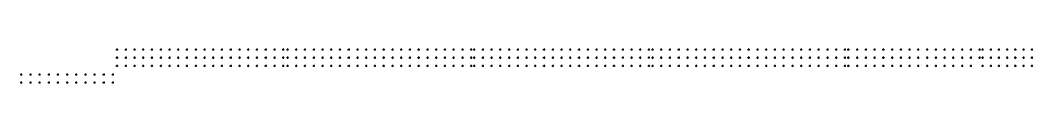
# Model space of a CAD drawing. Extents: x -64479 to 90650, y -38385 to 38270.
# Drawn here: x 52492 to 89537, y 9430 to 10715 of the extents above; entities that cross this region are included whole.
import ezdxf

# ---------------------------------------------------------------- set-up
doc = ezdxf.new("R2010")
doc.units = 0
doc.header["$MEASUREMENT"] = 0
doc.linetypes.add('CENTER', pattern=[2, 1.25, -0.25, 0.25, -0.25])
doc.layers.add('Cochh', color=7, linetype='CONTINUOUS')

msp = doc.modelspace()

# ---------------------------------------------------------------- linework, layer by layer
at = {"layer": 'Cochh', "linetype": 'CENTER', "ltscale": 25}
for p, q in [((55993.7, 10677.7), (56068.7, 10677.7)), ((55993.7, 10377.7), (56068.7, 10377.7)), ((56031.2, 10715.2), (56031.2, 10640.2)), ((56031.2, 10415.2), (56031.2, 10340.2)), ((56313.7, 10677.7), (56388.7, 10677.7)), ((56313.7, 10377.7), (56388.7, 10377.7)), ((56351.2, 10715.2), (56351.2, 10640.2)), ((56351.2, 10415.2), (56351.2, 10340.2)), ((56633.7, 10677.7), (56708.7, 10677.7)), ((56633.7, 10377.7), (56708.7, 10377.7)), ((56671.2, 10715.2), (56671.2, 10640.2)), ((56671.2, 10415.2), (56671.2, 10340.2)), ((56953.7, 10677.7), (57028.7, 10677.7)), ((56953.7, 10377.7), (57028.7, 10377.7)), ((56991.2, 10715.2), (56991.2, 10640.2)), ((56991.2, 10415.2), (56991.2, 10340.2)), ((57273.7, 10677.7), (57348.7, 10677.7)), ((57273.7, 10377.7), (57348.7, 10377.7)), ((57311.2, 10715.2), (57311.2, 10640.2)), ((57311.2, 10415.2), (57311.2, 10340.2)), ((57593.7, 10677.7), (57668.7, 10677.7)), ((57593.7, 10377.7), (57668.7, 10377.7)), ((57631.2, 10715.2), (57631.2, 10640.2)), ((57631.2, 10415.2), (57631.2, 10340.2)), ((57913.7, 10677.7), (57988.7, 10677.7)), ((57913.7, 10377.7), (57988.7, 10377.7)), ((57951.2, 10715.2), (57951.2, 10640.2)), ((57951.2, 10415.2), (57951.2, 10340.2)), ((58233.7, 10677.7), (58308.7, 10677.7)), ((58233.7, 10377.7), (58308.7, 10377.7)), ((58271.2, 10715.2), (58271.2, 10640.2)), ((58271.2, 10415.2), (58271.2, 10340.2)), ((58553.7, 10677.7), (58628.7, 10677.7)), ((58553.7, 10377.7), (58628.7, 10377.7)), ((58591.2, 10715.2), (58591.2, 10640.2)), ((58591.2, 10415.2), (58591.2, 10340.2)), ((58873.7, 10677.7), (58948.7, 10677.7)), ((58873.7, 10377.7), (58948.7, 10377.7)), ((58911.2, 10715.2), (58911.2, 10640.2)), ((58911.2, 10415.2), (58911.2, 10340.2)), ((59193.7, 10677.7), (59268.7, 10677.7)), ((59193.7, 10377.7), (59268.7, 10377.7)), ((59231.2, 10715.2), (59231.2, 10640.2)), ((59231.2, 10415.2), (59231.2, 10340.2)), ((59513.7, 10677.7), (59588.7, 10677.7)), ((59513.7, 10377.7), (59588.7, 10377.7)), ((59551.2, 10715.2), (59551.2, 10640.2)), ((59551.2, 10415.2), (59551.2, 10340.2)), ((59833.7, 10677.7), (59908.7, 10677.7)), ((59833.7, 10377.7), (59908.7, 10377.7)), ((59871.2, 10715.2), (59871.2, 10640.2)), ((59871.2, 10415.2), (59871.2, 10340.2)), ((60153.7, 10677.7), (60228.7, 10677.7)), ((60153.7, 10377.7), (60228.7, 10377.7)), ((60191.2, 10715.2), (60191.2, 10640.2)), ((60191.2, 10415.2), (60191.2, 10340.2)), ((60473.7, 10677.7), (60548.7, 10677.7)), ((60473.7, 10377.7), (60548.7, 10377.7)), ((60511.2, 10715.2), (60511.2, 10640.2)), ((60511.2, 10415.2), (60511.2, 10340.2)), ((60793.7, 10677.7), (60868.7, 10677.7)), ((60793.7, 10377.7), (60868.7, 10377.7)), ((60831.2, 10715.2), (60831.2, 10640.2)), ((60831.2, 10415.2), (60831.2, 10340.2)), ((61113.7, 10677.7), (61188.7, 10677.7)), ((61113.7, 10377.7), (61188.7, 10377.7)), ((61151.2, 10715.2), (61151.2, 10640.2)), ((61151.2, 10415.2), (61151.2, 10340.2)), ((61433.7, 10677.7), (61508.7, 10677.7)), ((61433.7, 10377.7), (61508.7, 10377.7)), ((61471.2, 10715.2), (61471.2, 10640.2)), ((61471.2, 10415.2), (61471.2, 10340.2)), ((61753.7, 10677.7), (61828.7, 10677.7)), ((61753.7, 10377.7), (61828.7, 10377.7)), ((61791.2, 10715.2), (61791.2, 10640.2)), ((61791.2, 10415.2), (61791.2, 10340.2)), ((62073.7, 10677.7), (62148.7, 10677.7)), ((62073.7, 10377.7), (62148.7, 10377.7)), ((62111.2, 10715.2), (62111.2, 10640.2)), ((62111.2, 10415.2), (62111.2, 10340.2)), ((62230.7, 10677.7), (62305.7, 10677.7)), ((62230.7, 10377.7), (62305.7, 10377.7)), ((62268.2, 10715.2), (62268.2, 10640.2)), ((62268.2, 10415.2), (62268.2, 10340.2)), ((62550.7, 10677.7), (62625.7, 10677.7)), ((62550.7, 10377.7), (62625.7, 10377.7)), ((62588.2, 10715.2), (62588.2, 10640.2)), ((62588.2, 10415.2), (62588.2, 10340.2)), ((62870.7, 10677.7), (62945.7, 10677.7)), ((62870.7, 10377.7), (62945.7, 10377.7)), ((62908.2, 10715.2), (62908.2, 10640.2)), ((62908.2, 10415.2), (62908.2, 10340.2)), ((63190.7, 10677.7), (63265.7, 10677.7)), ((63190.7, 10377.7), (63265.7, 10377.7)), ((63228.2, 10715.2), (63228.2, 10640.2)), ((63228.2, 10415.2), (63228.2, 10340.2)), ((63510.7, 10677.7), (63585.7, 10677.7)), ((63510.7, 10377.7), (63585.7, 10377.7)), ((63548.2, 10715.2), (63548.2, 10640.2)), ((63548.2, 10415.2), (63548.2, 10340.2)), ((63830.7, 10677.7), (63905.7, 10677.7)), ((63830.7, 10377.7), (63905.7, 10377.7)), ((63868.2, 10715.2), (63868.2, 10640.2)), ((63868.2, 10415.2), (63868.2, 10340.2)), ((64150.7, 10677.7), (64225.7, 10677.7)), ((64150.7, 10377.7), (64225.7, 10377.7)), ((64188.2, 10715.2), (64188.2, 10640.2)), ((64188.2, 10415.2), (64188.2, 10340.2)), ((64470.7, 10677.7), (64545.7, 10677.7)), ((64470.7, 10377.7), (64545.7, 10377.7)), ((64508.2, 10715.2), (64508.2, 10640.2)), ((64508.2, 10415.2), (64508.2, 10340.2)), ((64790.7, 10677.7), (64865.7, 10677.7)), ((64790.7, 10377.7), (64865.7, 10377.7)), ((64828.2, 10715.2), (64828.2, 10640.2)), ((64828.2, 10415.2), (64828.2, 10340.2)), ((65110.7, 10677.7), (65185.7, 10677.7)), ((65110.7, 10377.7), (65185.7, 10377.7)), ((65148.2, 10715.2), (65148.2, 10640.2)), ((65148.2, 10415.2), (65148.2, 10340.2)), ((65430.7, 10677.7), (65505.7, 10677.7)), ((65430.7, 10377.7), (65505.7, 10377.7)), ((65468.2, 10715.2), (65468.2, 10640.2)), ((65468.2, 10415.2), (65468.2, 10340.2)), ((65750.7, 10677.7), (65825.7, 10677.7)), ((65750.7, 10377.7), (65825.7, 10377.7)), ((65788.2, 10715.2), (65788.2, 10640.2)), ((65788.2, 10415.2), (65788.2, 10340.2)), ((66070.7, 10677.7), (66145.7, 10677.7)), ((66070.7, 10377.7), (66145.7, 10377.7)), ((66108.2, 10715.2), (66108.2, 10640.2)), ((66108.2, 10415.2), (66108.2, 10340.2)), ((66390.7, 10677.7), (66465.7, 10677.7)), ((66390.7, 10377.7), (66465.7, 10377.7)), ((66428.2, 10715.2), (66428.2, 10640.2)), ((66428.2, 10415.2), (66428.2, 10340.2)), ((66710.7, 10677.7), (66785.7, 10677.7)), ((66710.7, 10377.7), (66785.7, 10377.7)), ((66748.2, 10715.2), (66748.2, 10640.2)), ((66748.2, 10415.2), (66748.2, 10340.2)), ((67030.7, 10677.7), (67105.7, 10677.7)), ((67030.7, 10377.7), (67105.7, 10377.7)), ((67068.2, 10715.2), (67068.2, 10640.2)), ((67068.2, 10415.2), (67068.2, 10340.2)), ((67350.7, 10677.7), (67425.7, 10677.7)), ((67350.7, 10377.7), (67425.7, 10377.7)), ((67388.2, 10715.2), (67388.2, 10640.2)), ((67388.2, 10415.2), (67388.2, 10340.2)), ((67670.7, 10677.7), (67745.7, 10677.7)), ((67670.7, 10377.7), (67745.7, 10377.7)), ((67708.2, 10715.2), (67708.2, 10640.2)), ((67708.2, 10415.2), (67708.2, 10340.2)), ((67990.7, 10677.7), (68065.7, 10677.7)), ((67990.7, 10377.7), (68065.7, 10377.7)), ((68028.2, 10715.2), (68028.2, 10640.2)), ((68028.2, 10415.2), (68028.2, 10340.2)), ((68310.7, 10677.7), (68385.7, 10677.7)), ((68310.7, 10377.7), (68385.7, 10377.7)), ((68348.2, 10715.2), (68348.2, 10640.2)), ((68348.2, 10415.2), (68348.2, 10340.2)), ((68630.7, 10677.7), (68705.7, 10677.7)), ((68630.7, 10377.7), (68705.7, 10377.7)), ((68668.2, 10715.2), (68668.2, 10640.2)), ((68668.2, 10415.2), (68668.2, 10340.2)), ((68950.7, 10677.7), (69025.7, 10677.7)), ((68950.7, 10377.7), (69025.7, 10377.7)), ((68988.2, 10715.2), (68988.2, 10640.2)), ((68988.2, 10415.2), (68988.2, 10340.2)), ((69057.7, 10677.7), (69132.7, 10677.7)), ((69057.7, 10377.7), (69132.7, 10377.7)), ((69095.2, 10715.2), (69095.2, 10640.2)), ((69095.2, 10415.2), (69095.2, 10340.2)), ((69377.7, 10677.7), (69452.7, 10677.7)), ((69377.7, 10377.7), (69452.7, 10377.7)), ((69415.2, 10715.2), (69415.2, 10640.2)), ((69415.2, 10415.2), (69415.2, 10340.2)), ((69697.7, 10677.7), (69772.7, 10677.7)), ((69697.7, 10377.7), (69772.7, 10377.7)), ((69735.2, 10715.2), (69735.2, 10640.2)), ((69735.2, 10415.2), (69735.2, 10340.2)), ((70017.7, 10677.7), (70092.7, 10677.7)), ((70017.7, 10377.7), (70092.7, 10377.7)), ((70055.2, 10715.2), (70055.2, 10640.2)), ((70055.2, 10415.2), (70055.2, 10340.2)), ((70337.7, 10677.7), (70412.7, 10677.7)), ((70337.7, 10377.7), (70412.7, 10377.7)), ((70375.2, 10715.2), (70375.2, 10640.2)), ((70375.2, 10415.2), (70375.2, 10340.2)), ((70657.7, 10677.7), (70732.7, 10677.7)), ((70657.7, 10377.7), (70732.7, 10377.7)), ((70695.2, 10715.2), (70695.2, 10640.2)), ((70695.2, 10415.2), (70695.2, 10340.2)), ((70977.7, 10677.7), (71052.7, 10677.7)), ((70977.7, 10377.7), (71052.7, 10377.7)), ((71015.2, 10715.2), (71015.2, 10640.2)), ((71015.2, 10415.2), (71015.2, 10340.2)), ((71297.7, 10677.7), (71372.7, 10677.7)), ((71297.7, 10377.7), (71372.7, 10377.7)), ((71335.2, 10715.2), (71335.2, 10640.2)), ((71335.2, 10415.2), (71335.2, 10340.2)), ((71617.7, 10677.7), (71692.7, 10677.7)), ((71617.7, 10377.7), (71692.7, 10377.7)), ((71655.2, 10715.2), (71655.2, 10640.2)), ((71655.2, 10415.2), (71655.2, 10340.2)), ((71937.7, 10677.7), (72012.7, 10677.7)), ((71937.7, 10377.7), (72012.7, 10377.7)), ((71975.2, 10715.2), (71975.2, 10640.2)), ((71975.2, 10415.2), (71975.2, 10340.2)), ((72257.7, 10677.7), (72332.7, 10677.7)), ((72257.7, 10377.7), (72332.7, 10377.7)), ((72295.2, 10715.2), (72295.2, 10640.2)), ((72295.2, 10415.2), (72295.2, 10340.2)), ((72577.7, 10677.7), (72652.7, 10677.7)), ((72577.7, 10377.7), (72652.7, 10377.7)), ((72615.2, 10715.2), (72615.2, 10640.2)), ((72615.2, 10415.2), (72615.2, 10340.2)), ((72897.7, 10677.7), (72972.7, 10677.7)), ((72897.7, 10377.7), (72972.7, 10377.7)), ((72935.2, 10715.2), (72935.2, 10640.2)), ((72935.2, 10415.2), (72935.2, 10340.2)), ((73217.7, 10677.7), (73292.7, 10677.7)), ((73217.7, 10377.7), (73292.7, 10377.7)), ((73255.2, 10715.2), (73255.2, 10640.2)), ((73255.2, 10415.2), (73255.2, 10340.2)), ((73537.7, 10677.7), (73612.7, 10677.7)), ((73537.7, 10377.7), (73612.7, 10377.7)), ((73575.2, 10715.2), (73575.2, 10640.2)), ((73575.2, 10415.2), (73575.2, 10340.2)), ((73857.7, 10677.8), (73932.7, 10677.8)), ((73857.7, 10377.8), (73932.7, 10377.8)), ((73895.2, 10715.3), (73895.2, 10640.3)), ((73895.2, 10415.3), (73895.2, 10340.3)), ((74177.7, 10677.7), (74252.7, 10677.7)), ((74177.7, 10377.7), (74252.7, 10377.7)), ((74215.2, 10715.2), (74215.2, 10640.2)), ((74215.2, 10415.2), (74215.2, 10340.2)), ((74497.7, 10677.9), (74572.7, 10677.9)), ((74497.7, 10377.9), (74572.7, 10377.9)), ((74535.2, 10715.4), (74535.2, 10640.4)), ((74535.2, 10415.4), (74535.2, 10340.4)), ((74817.7, 10677.7), (74892.7, 10677.7)), ((74817.7, 10377.7), (74892.7, 10377.7)), ((74855.2, 10715.2), (74855.2, 10640.2)), ((74855.2, 10415.2), (74855.2, 10340.2)), ((75137.7, 10677.7), (75212.7, 10677.7)), ((75137.7, 10377.7), (75212.7, 10377.7)), ((75175.2, 10715.2), (75175.2, 10640.2)), ((75175.2, 10415.2), (75175.2, 10340.2)), ((75457.7, 10677.9), (75532.7, 10677.9)), ((75457.7, 10377.9), (75532.7, 10377.9)), ((75495.2, 10715.4), (75495.2, 10640.4)), ((75495.2, 10415.4), (75495.2, 10340.4)), ((75584.7, 10677.7), (75659.7, 10677.7)), ((75584.7, 10377.7), (75659.7, 10377.7)), ((75622.2, 10715.2), (75622.2, 10640.2)), ((75622.2, 10415.2), (75622.2, 10340.2)), ((75904.7, 10677.7), (75979.7, 10677.7)), ((75904.7, 10377.7), (75979.7, 10377.7)), ((75942.2, 10715.2), (75942.2, 10640.2)), ((75942.2, 10415.2), (75942.2, 10340.2)), ((76224.7, 10677.7), (76299.7, 10677.7)), ((76224.7, 10377.7), (76299.7, 10377.7)), ((76262.2, 10715.2), (76262.2, 10640.2)), ((76262.2, 10415.2), (76262.2, 10340.2)), ((76544.7, 10677.7), (76619.7, 10677.7)), ((76544.7, 10377.7), (76619.7, 10377.7)), ((76582.2, 10715.2), (76582.2, 10640.2)), ((76582.2, 10415.2), (76582.2, 10340.2)), ((76864.7, 10677.7), (76939.7, 10677.7)), ((76864.7, 10377.7), (76939.7, 10377.7)), ((76902.2, 10715.2), (76902.2, 10640.2)), ((76902.2, 10415.2), (76902.2, 10340.2)), ((77184.7, 10677.7), (77259.7, 10677.7)), ((77184.7, 10377.7), (77259.7, 10377.7)), ((77222.2, 10715.2), (77222.2, 10640.2)), ((77222.2, 10415.2), (77222.2, 10340.2)), ((77504.7, 10677.7), (77579.7, 10677.7)), ((77504.7, 10377.7), (77579.7, 10377.7)), ((77542.2, 10715.2), (77542.2, 10640.2)), ((77542.2, 10415.2), (77542.2, 10340.2)), ((77824.7, 10677.7), (77899.7, 10677.7)), ((77824.7, 10377.7), (77899.7, 10377.7)), ((77862.2, 10715.2), (77862.2, 10640.2)), ((77862.2, 10415.2), (77862.2, 10340.2)), ((78144.7, 10677.7), (78219.7, 10677.7)), ((78144.7, 10377.7), (78219.7, 10377.7)), ((78182.2, 10715.2), (78182.2, 10640.2)), ((78182.2, 10415.2), (78182.2, 10340.2)), ((78464.7, 10677.7), (78539.7, 10677.7)), ((78464.7, 10377.7), (78539.7, 10377.7)), ((78502.2, 10715.2), (78502.2, 10640.2)), ((78502.2, 10415.2), (78502.2, 10340.2)), ((78784.7, 10677.7), (78859.7, 10677.7)), ((78784.7, 10377.7), (78859.7, 10377.7)), ((78822.2, 10715.2), (78822.2, 10640.2)), ((78822.2, 10415.2), (78822.2, 10340.2)), ((79104.7, 10677.7), (79179.7, 10677.7)), ((79104.7, 10377.7), (79179.7, 10377.7)), ((79142.2, 10715.2), (79142.2, 10640.2)), ((79142.2, 10415.2), (79142.2, 10340.2)), ((79424.7, 10677.7), (79499.7, 10677.7)), ((79424.7, 10377.7), (79499.7, 10377.7)), ((79462.2, 10715.2), (79462.2, 10640.2)), ((79462.2, 10415.2), (79462.2, 10340.2)), ((79744.7, 10677.7), (79819.7, 10677.7)), ((79744.7, 10377.7), (79819.7, 10377.7)), ((79782.2, 10715.2), (79782.2, 10640.2)), ((79782.2, 10415.2), (79782.2, 10340.2)), ((80064.7, 10677.7), (80139.7, 10677.7)), ((80064.7, 10377.7), (80139.7, 10377.7)), ((80102.2, 10715.2), (80102.2, 10640.2)), ((80102.2, 10415.2), (80102.2, 10340.2)), ((80384.7, 10677.7), (80459.7, 10677.7)), ((80384.7, 10377.7), (80459.7, 10377.7)), ((80422.2, 10715.2), (80422.2, 10640.2)), ((80422.2, 10415.2), (80422.2, 10340.2)), ((80704.7, 10677.7), (80779.7, 10677.7)), ((80704.7, 10377.7), (80779.7, 10377.7)), ((80742.2, 10715.2), (80742.2, 10640.2)), ((80742.2, 10415.2), (80742.2, 10340.2)), ((81024.7, 10677.7), (81099.7, 10677.7)), ((81024.7, 10377.7), (81099.7, 10377.7)), ((81062.2, 10715.2), (81062.2, 10640.2)), ((81062.2, 10415.2), (81062.2, 10340.2)), ((81344.7, 10677.7), (81419.7, 10677.7)), ((81344.7, 10377.7), (81419.7, 10377.7)), ((81382.2, 10715.2), (81382.2, 10640.2)), ((81382.2, 10415.2), (81382.2, 10340.2)), ((81664.7, 10677.7), (81739.7, 10677.7)), ((81664.7, 10377.7), (81739.7, 10377.7)), ((81702.2, 10715.2), (81702.2, 10640.2)), ((81702.2, 10415.2), (81702.2, 10340.2)), ((81984.7, 10677.7), (82059.7, 10677.7)), ((81984.7, 10377.7), (82059.7, 10377.7)), ((82022.2, 10715.2), (82022.2, 10640.2)), ((82022.2, 10415.2), (82022.2, 10340.2)), ((82304.7, 10677.7), (82379.7, 10677.7)), ((82304.7, 10377.7), (82379.7, 10377.7)), ((82342.2, 10715.2), (82342.2, 10640.2)), ((82342.2, 10415.2), (82342.2, 10340.2)), ((82624.7, 10677.7), (82699.7, 10677.7)), ((82624.7, 10377.7), (82699.7, 10377.7)), ((82662.2, 10715.2), (82662.2, 10640.2)), ((82662.2, 10415.2), (82662.2, 10340.2)), ((82751.7, 10677.7), (82826.7, 10677.7)), ((82751.7, 10377.7), (82826.7, 10377.7)), ((82789.2, 10715.2), (82789.2, 10640.2)), ((82789.2, 10415.2), (82789.2, 10340.2)), ((83071.7, 10677.7), (83146.7, 10677.7)), ((83071.7, 10377.7), (83146.7, 10377.7)), ((83109.2, 10715.2), (83109.2, 10640.2)), ((83109.2, 10415.2), (83109.2, 10340.2)), ((83391.7, 10677.7), (83466.7, 10677.7)), ((83391.7, 10377.7), (83466.7, 10377.7)), ((83429.2, 10715.2), (83429.2, 10640.2)), ((83429.2, 10415.2), (83429.2, 10340.2)), ((83711.7, 10677.7), (83786.7, 10677.7)), ((83711.7, 10377.7), (83786.7, 10377.7)), ((83749.2, 10715.2), (83749.2, 10640.2)), ((83749.2, 10415.2), (83749.2, 10340.2)), ((84031.7, 10677.7), (84106.7, 10677.7)), ((84031.7, 10377.7), (84106.7, 10377.7)), ((84069.2, 10715.2), (84069.2, 10640.2)), ((84069.2, 10415.2), (84069.2, 10340.2)), ((84351.7, 10677.7), (84426.7, 10677.7)), ((84351.7, 10377.7), (84426.7, 10377.7)), ((84389.2, 10715.2), (84389.2, 10640.2)), ((84389.2, 10415.2), (84389.2, 10340.2)), ((84671.7, 10677.8), (84746.7, 10677.8)), ((84671.7, 10377.8), (84746.7, 10377.8)), ((84709.2, 10715.3), (84709.2, 10640.3)), ((84709.2, 10415.3), (84709.2, 10340.3)), ((84991.7, 10677.7), (85066.7, 10677.7)), ((84991.7, 10377.7), (85066.7, 10377.7)), ((85029.2, 10715.2), (85029.2, 10640.2)), ((85029.2, 10415.2), (85029.2, 10340.2)), ((85311.7, 10677.8), (85386.7, 10677.8)), ((85311.7, 10377.8), (85386.7, 10377.8)), ((85349.2, 10715.3), (85349.2, 10640.3)), ((85349.2, 10415.3), (85349.2, 10340.3)), ((85631.7, 10677.7), (85706.7, 10677.7)), ((85631.7, 10377.7), (85706.7, 10377.7)), ((85669.2, 10715.2), (85669.2, 10640.2)), ((85669.2, 10415.2), (85669.2, 10340.2)), ((85951.7, 10677.7), (86026.7, 10677.7)), ((85951.7, 10377.7), (86026.7, 10377.7)), ((85989.2, 10715.2), (85989.2, 10640.2)), ((85989.2, 10415.2), (85989.2, 10340.2)), ((86271.7, 10677.8), (86346.7, 10677.8)), ((86271.7, 10377.8), (86346.7, 10377.8)), ((86309.2, 10715.3), (86309.2, 10640.3)), ((86309.2, 10415.3), (86309.2, 10340.3)), ((86591.7, 10677.7), (86666.7, 10677.7)), ((86591.7, 10377.7), (86666.7, 10377.7)), ((86629.2, 10715.2), (86629.2, 10640.2)), ((86629.2, 10415.2), (86629.2, 10340.2)), ((86911.7, 10677.7), (86986.7, 10677.7)), ((86911.7, 10377.7), (86986.7, 10377.7)), ((86949.2, 10715.2), (86949.2, 10640.2)), ((86949.2, 10415.2), (86949.2, 10340.2)), ((87231.7, 10677.7), (87306.7, 10677.7)), ((87231.7, 10377.7), (87306.7, 10377.7)), ((87269.2, 10715.2), (87269.2, 10640.2)), ((87269.2, 10415.2), (87269.2, 10340.2)), ((87551.7, 10677.7), (87626.7, 10677.7)), ((87551.7, 10377.7), (87626.7, 10377.7)), ((87589.2, 10715.2), (87589.2, 10640.2)), ((87589.2, 10415.2), (87589.2, 10340.2)), ((87661.7, 10677.7), (87736.7, 10677.7)), ((87661.7, 10377.7), (87736.7, 10377.7)), ((87699.2, 10715.2), (87699.2, 10640.2)), ((87699.2, 10415.2), (87699.2, 10340.2)), ((87961.7, 10677.7), (88036.7, 10677.7)), ((87961.7, 10377.7), (88036.7, 10377.7)), ((87999.2, 10715.2), (87999.2, 10640.2)), ((87999.2, 10415.2), (87999.2, 10340.2)), ((88261.7, 10677.7), (88336.7, 10677.7)), ((88261.7, 10377.7), (88336.7, 10377.7)), ((88299.2, 10715.2), (88299.2, 10640.2)), ((88299.2, 10415.2), (88299.2, 10340.2)), ((88561.7, 10677.7), (88636.7, 10677.7)), ((88561.7, 10377.7), (88636.7, 10377.7)), ((88599.2, 10715.2), (88599.2, 10640.2)), ((88599.2, 10415.2), (88599.2, 10340.2)), ((88861.7, 10677.7), (88936.7, 10677.7)), ((88861.7, 10377.7), (88936.7, 10377.7)), ((88899.2, 10715.2), (88899.2, 10640.2)), ((88899.2, 10415.2), (88899.2, 10340.2)), ((89161.7, 10677.7), (89236.7, 10677.7)), ((89161.7, 10377.7), (89236.7, 10377.7)), ((89199.2, 10715.2), (89199.2, 10640.2)), ((89199.2, 10415.2), (89199.2, 10340.2)), ((89461.7, 10677.7), (89536.7, 10677.7)), ((89461.7, 10377.7), (89536.7, 10377.7)), ((89499.2, 10715.2), (89499.2, 10640.2)), ((89499.2, 10415.2), (89499.2, 10340.2)), ((55993.7, 10077.7), (56068.7, 10077.7)), ((56031.2, 10115.2), (56031.2, 10040.2)), ((56313.7, 10077.7), (56388.7, 10077.7)), ((56351.2, 10115.2), (56351.2, 10040.2)), ((56633.7, 10077.7), (56708.7, 10077.7)), ((56671.2, 10115.2), (56671.2, 10040.2)), ((56953.7, 10077.7), (57028.7, 10077.7)), ((56991.2, 10115.2), (56991.2, 10040.2)), ((57273.7, 10077.7), (57348.7, 10077.7)), ((57311.2, 10115.2), (57311.2, 10040.2)), ((57593.7, 10077.7), (57668.7, 10077.7)), ((57631.2, 10115.2), (57631.2, 10040.2)), ((57913.7, 10077.7), (57988.7, 10077.7)), ((57951.2, 10115.2), (57951.2, 10040.2)), ((58233.7, 10077.7), (58308.7, 10077.7)), ((58271.2, 10115.2), (58271.2, 10040.2)), ((58553.7, 10077.7), (58628.7, 10077.7)), ((58591.2, 10115.2), (58591.2, 10040.2)), ((58873.7, 10077.7), (58948.7, 10077.7)), ((58911.2, 10115.2), (58911.2, 10040.2)), ((59193.7, 10077.7), (59268.7, 10077.7)), ((59231.2, 10115.2), (59231.2, 10040.2)), ((59513.7, 10077.7), (59588.7, 10077.7)), ((59551.2, 10115.2), (59551.2, 10040.2)), ((59833.7, 10077.7), (59908.7, 10077.7)), ((59871.2, 10115.2), (59871.2, 10040.2)), ((60153.7, 10077.7), (60228.7, 10077.7)), ((60191.2, 10115.2), (60191.2, 10040.2)), ((60473.7, 10077.7), (60548.7, 10077.7)), ((60511.2, 10115.2), (60511.2, 10040.2)), ((60793.7, 10077.7), (60868.7, 10077.7)), ((60831.2, 10115.2), (60831.2, 10040.2)), ((61113.7, 10077.7), (61188.7, 10077.7)), ((61151.2, 10115.2), (61151.2, 10040.2)), ((61433.7, 10077.7), (61508.7, 10077.7)), ((61471.2, 10115.2), (61471.2, 10040.2)), ((61753.7, 10077.7), (61828.7, 10077.7)), ((61791.2, 10115.2), (61791.2, 10040.2)), ((62073.7, 10077.7), (62148.7, 10077.7)), ((62111.2, 10115.2), (62111.2, 10040.2)), ((62230.7, 10077.7), (62305.7, 10077.7)), ((62268.2, 10115.2), (62268.2, 10040.2)), ((62550.7, 10077.7), (62625.7, 10077.7)), ((62588.2, 10115.2), (62588.2, 10040.2)), ((62870.7, 10077.7), (62945.7, 10077.7)), ((62908.2, 10115.2), (62908.2, 10040.2)), ((63190.7, 10077.7), (63265.7, 10077.7)), ((63228.2, 10115.2), (63228.2, 10040.2)), ((63510.7, 10077.7), (63585.7, 10077.7)), ((63548.2, 10115.2), (63548.2, 10040.2)), ((63830.7, 10077.7), (63905.7, 10077.7)), ((63868.2, 10115.2), (63868.2, 10040.2)), ((64150.7, 10077.7), (64225.7, 10077.7)), ((64188.2, 10115.2), (64188.2, 10040.2)), ((64470.7, 10077.7), (64545.7, 10077.7)), ((64508.2, 10115.2), (64508.2, 10040.2)), ((64790.7, 10077.7), (64865.7, 10077.7)), ((64828.2, 10115.2), (64828.2, 10040.2)), ((65110.7, 10077.7), (65185.7, 10077.7)), ((65148.2, 10115.2), (65148.2, 10040.2)), ((65430.7, 10077.7), (65505.7, 10077.7)), ((65468.2, 10115.2), (65468.2, 10040.2)), ((65750.7, 10077.7), (65825.7, 10077.7)), ((65788.2, 10115.2), (65788.2, 10040.2)), ((66070.7, 10077.7), (66145.7, 10077.7)), ((66108.2, 10115.2), (66108.2, 10040.2)), ((66390.7, 10077.7), (66465.7, 10077.7)), ((66428.2, 10115.2), (66428.2, 10040.2)), ((66710.7, 10077.7), (66785.7, 10077.7)), ((66748.2, 10115.2), (66748.2, 10040.2)), ((67030.7, 10077.7), (67105.7, 10077.7)), ((67068.2, 10115.2), (67068.2, 10040.2)), ((67350.7, 10077.7), (67425.7, 10077.7)), ((67388.2, 10115.2), (67388.2, 10040.2)), ((67670.7, 10077.7), (67745.7, 10077.7)), ((67708.2, 10115.2), (67708.2, 10040.2)), ((67990.7, 10077.7), (68065.7, 10077.7)), ((68028.2, 10115.2), (68028.2, 10040.2)), ((68310.7, 10077.7), (68385.7, 10077.7)), ((68348.2, 10115.2), (68348.2, 10040.2)), ((68630.7, 10077.7), (68705.7, 10077.7)), ((68668.2, 10115.2), (68668.2, 10040.2)), ((68950.7, 10077.7), (69025.7, 10077.7)), ((68988.2, 10115.2), (68988.2, 10040.2)), ((69057.7, 10077.7), (69132.7, 10077.7)), ((69095.2, 10115.2), (69095.2, 10040.2)), ((69377.7, 10077.7), (69452.7, 10077.7)), ((69415.2, 10115.2), (69415.2, 10040.2)), ((69697.7, 10077.7), (69772.7, 10077.7)), ((69735.2, 10115.2), (69735.2, 10040.2)), ((70017.7, 10077.7), (70092.7, 10077.7)), ((70055.2, 10115.2), (70055.2, 10040.2)), ((70337.7, 10077.7), (70412.7, 10077.7)), ((70375.2, 10115.2), (70375.2, 10040.2)), ((70657.7, 10077.7), (70732.7, 10077.7)), ((70695.2, 10115.2), (70695.2, 10040.2)), ((70977.7, 10077.7), (71052.7, 10077.7)), ((71015.2, 10115.2), (71015.2, 10040.2)), ((71297.7, 10077.7), (71372.7, 10077.7)), ((71335.2, 10115.2), (71335.2, 10040.2)), ((71617.7, 10077.7), (71692.7, 10077.7)), ((71655.2, 10115.2), (71655.2, 10040.2)), ((71937.7, 10077.7), (72012.7, 10077.7)), ((71975.2, 10115.2), (71975.2, 10040.2)), ((72257.7, 10077.7), (72332.7, 10077.7)), ((72295.2, 10115.2), (72295.2, 10040.2)), ((72577.7, 10077.7), (72652.7, 10077.7)), ((72615.2, 10115.2), (72615.2, 10040.2)), ((72897.7, 10077.7), (72972.7, 10077.7)), ((72935.2, 10115.2), (72935.2, 10040.2)), ((73217.7, 10077.7), (73292.7, 10077.7)), ((73255.2, 10115.2), (73255.2, 10040.2)), ((73537.7, 10077.7), (73612.7, 10077.7)), ((73575.2, 10115.2), (73575.2, 10040.2)), ((73857.7, 10077.8), (73932.7, 10077.8)), ((73895.2, 10115.3), (73895.2, 10040.3)), ((74177.7, 10077.7), (74252.7, 10077.7)), ((74215.2, 10115.2), (74215.2, 10040.2)), ((74497.7, 10077.9), (74572.7, 10077.9)), ((74535.2, 10115.4), (74535.2, 10040.4)), ((74817.7, 10077.7), (74892.7, 10077.7)), ((74855.2, 10115.2), (74855.2, 10040.2)), ((75137.7, 10077.7), (75212.7, 10077.7)), ((75175.2, 10115.2), (75175.2, 10040.2)), ((75457.7, 10077.9), (75532.7, 10077.9)), ((75495.2, 10115.4), (75495.2, 10040.4)), ((75584.7, 10077.7), (75659.7, 10077.7)), ((75622.2, 10115.2), (75622.2, 10040.2)), ((75904.7, 10077.7), (75979.7, 10077.7)), ((75942.2, 10115.2), (75942.2, 10040.2)), ((76224.7, 10077.7), (76299.7, 10077.7)), ((76262.2, 10115.2), (76262.2, 10040.2)), ((76544.7, 10077.7), (76619.7, 10077.7)), ((76582.2, 10115.2), (76582.2, 10040.2)), ((76864.7, 10077.7), (76939.7, 10077.7)), ((76902.2, 10115.2), (76902.2, 10040.2)), ((77184.7, 10077.7), (77259.7, 10077.7)), ((77222.2, 10115.2), (77222.2, 10040.2)), ((77504.7, 10077.7), (77579.7, 10077.7)), ((77542.2, 10115.2), (77542.2, 10040.2)), ((77824.7, 10077.7), (77899.7, 10077.7)), ((77862.2, 10115.2), (77862.2, 10040.2)), ((78144.7, 10077.7), (78219.7, 10077.7)), ((78182.2, 10115.2), (78182.2, 10040.2)), ((78464.7, 10077.7), (78539.7, 10077.7)), ((78502.2, 10115.2), (78502.2, 10040.2)), ((78784.7, 10077.7), (78859.7, 10077.7)), ((78822.2, 10115.2), (78822.2, 10040.2)), ((79104.7, 10077.7), (79179.7, 10077.7)), ((79142.2, 10115.2), (79142.2, 10040.2)), ((79424.7, 10077.7), (79499.7, 10077.7)), ((79462.2, 10115.2), (79462.2, 10040.2)), ((79744.7, 10077.7), (79819.7, 10077.7)), ((79782.2, 10115.2), (79782.2, 10040.2)), ((80064.7, 10077.7), (80139.7, 10077.7)), ((80102.2, 10115.2), (80102.2, 10040.2)), ((80384.7, 10077.7), (80459.7, 10077.7)), ((80422.2, 10115.2), (80422.2, 10040.2)), ((80704.7, 10077.7), (80779.7, 10077.7)), ((80742.2, 10115.2), (80742.2, 10040.2)), ((81024.7, 10077.7), (81099.7, 10077.7)), ((81062.2, 10115.2), (81062.2, 10040.2)), ((81344.7, 10077.7), (81419.7, 10077.7)), ((81382.2, 10115.2), (81382.2, 10040.2)), ((81664.7, 10077.7), (81739.7, 10077.7)), ((81702.2, 10115.2), (81702.2, 10040.2)), ((81984.7, 10077.7), (82059.7, 10077.7)), ((82022.2, 10115.2), (82022.2, 10040.2)), ((82304.7, 10077.7), (82379.7, 10077.7)), ((82342.2, 10115.2), (82342.2, 10040.2)), ((82624.7, 10077.7), (82699.7, 10077.7)), ((82662.2, 10115.2), (82662.2, 10040.2)), ((82751.7, 10077.7), (82826.7, 10077.7)), ((82789.2, 10115.2), (82789.2, 10040.2)), ((83071.7, 10077.7), (83146.7, 10077.7)), ((83109.2, 10115.2), (83109.2, 10040.2)), ((83391.7, 10077.7), (83466.7, 10077.7)), ((83429.2, 10115.2), (83429.2, 10040.2)), ((83711.7, 10077.7), (83786.7, 10077.7)), ((83749.2, 10115.2), (83749.2, 10040.2)), ((84031.7, 10077.7), (84106.7, 10077.7)), ((84069.2, 10115.2), (84069.2, 10040.2)), ((84351.7, 10077.7), (84426.7, 10077.7)), ((84389.2, 10115.2), (84389.2, 10040.2)), ((84671.7, 10077.8), (84746.7, 10077.8)), ((84709.2, 10115.3), (84709.2, 10040.3)), ((84991.7, 10077.7), (85066.7, 10077.7)), ((85029.2, 10115.2), (85029.2, 10040.2)), ((85311.7, 10077.8), (85386.7, 10077.8)), ((85349.2, 10115.3), (85349.2, 10040.3)), ((85631.7, 10077.7), (85706.7, 10077.7)), ((85669.2, 10115.2), (85669.2, 10040.2)), ((85951.7, 10077.7), (86026.7, 10077.7)), ((85989.2, 10115.2), (85989.2, 10040.2)), ((86271.7, 10077.8), (86346.7, 10077.8)), ((86309.2, 10115.3), (86309.2, 10040.3)), ((86591.7, 10077.7), (86666.7, 10077.7)), ((86629.2, 10115.2), (86629.2, 10040.2)), ((86911.7, 10077.7), (86986.7, 10077.7)), ((86949.2, 10115.2), (86949.2, 10040.2)), ((87231.7, 10077.7), (87306.7, 10077.7)), ((87269.2, 10115.2), (87269.2, 10040.2)), ((87661.7, 10077.7), (87736.7, 10077.7)), ((87699.2, 10115.2), (87699.2, 10040.2)), ((87961.7, 10077.7), (88036.7, 10077.7)), ((87999.2, 10115.2), (87999.2, 10040.2)), ((88261.7, 10077.7), (88336.7, 10077.7)), ((88299.2, 10115.2), (88299.2, 10040.2)), ((88561.7, 10077.7), (88636.7, 10077.7)), ((88599.2, 10115.2), (88599.2, 10040.2)), ((88861.7, 10077.7), (88936.7, 10077.7)), ((88899.2, 10115.2), (88899.2, 10040.2)), ((89161.7, 10077.7), (89236.7, 10077.7)), ((89199.2, 10115.2), (89199.2, 10040.2)), ((89461.7, 10077.7), (89536.7, 10077.7)), ((89499.2, 10115.2), (89499.2, 10040.2)), ((52491.7, 9767.7), (52566.7, 9767.7)), ((52529.2, 9805.2), (52529.2, 9730.2)), ((52826.7, 9767.7), (52901.7, 9767.7)), ((52864.2, 9805.2), (52864.2, 9730.2)), ((53161.7, 9767.7), (53236.7, 9767.7)), ((53199.2, 9805.2), (53199.2, 9730.2)), ((53496.7, 9767.7), (53571.7, 9767.7)), ((53534.2, 9805.2), (53534.2, 9730.2)), ((53831.7, 9767.7), (53906.7, 9767.7)), ((53869.2, 9805.2), (53869.2, 9730.2)), ((54166.7, 9767.7), (54241.7, 9767.7)), ((54204.2, 9805.2), (54204.2, 9730.2)), ((54501.7, 9767.7), (54576.7, 9767.7)), ((54539.2, 9805.2), (54539.2, 9730.2)), ((54836.7, 9767.7), (54911.7, 9767.7)), ((54874.2, 9805.2), (54874.2, 9730.2)), ((55171.7, 9767.7), (55246.7, 9767.7)), ((55209.2, 9805.2), (55209.2, 9730.2)), ((55506.7, 9767.7), (55581.7, 9767.7)), ((55544.2, 9805.2), (55544.2, 9730.2)), ((55841.7, 9767.7), (55916.7, 9767.7)), ((55879.2, 9805.2), (55879.2, 9730.2)), ((52491.7, 9467.7), (52566.7, 9467.7)), ((52529.2, 9505.2), (52529.2, 9430.2)), ((52826.7, 9467.7), (52901.7, 9467.7)), ((52864.2, 9505.2), (52864.2, 9430.2)), ((53161.7, 9467.7), (53236.7, 9467.7)), ((53199.2, 9505.2), (53199.2, 9430.2)), ((53496.7, 9467.7), (53571.7, 9467.7)), ((53534.2, 9505.2), (53534.2, 9430.2)), ((53831.7, 9467.7), (53906.7, 9467.7)), ((53869.2, 9505.2), (53869.2, 9430.2)), ((54166.7, 9467.7), (54241.7, 9467.7)), ((54204.2, 9505.2), (54204.2, 9430.2)), ((54501.7, 9467.7), (54576.7, 9467.7)), ((54539.2, 9505.2), (54539.2, 9430.2)), ((54836.7, 9467.7), (54911.7, 9467.7)), ((54874.2, 9505.2), (54874.2, 9430.2)), ((55171.7, 9467.7), (55246.7, 9467.7)), ((55209.2, 9505.2), (55209.2, 9430.2)), ((55506.7, 9467.7), (55581.7, 9467.7)), ((55544.2, 9505.2), (55544.2, 9430.2)), ((55841.7, 9467.7), (55916.7, 9467.7)), ((55879.2, 9505.2), (55879.2, 9430.2))]:
    msp.add_line(p, q, dxfattribs=at)

doc.saveas('drawing.dxf')
